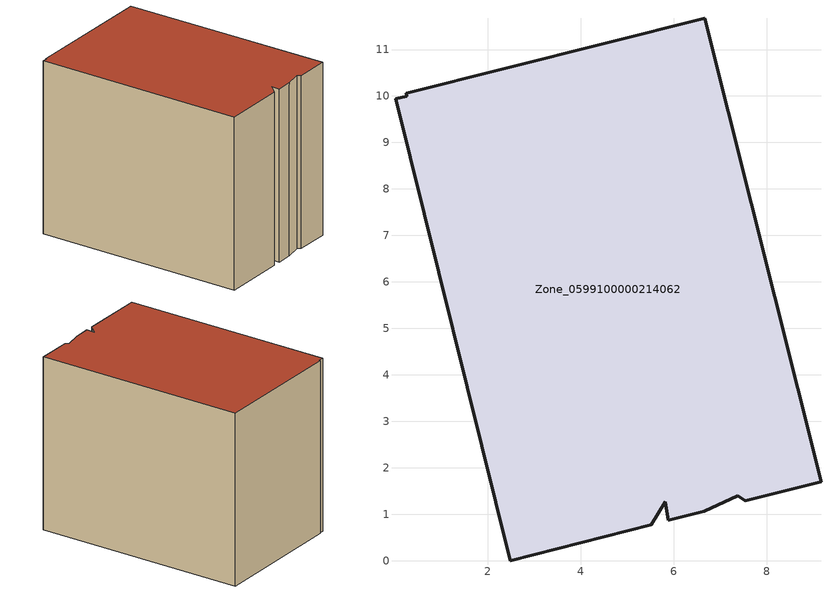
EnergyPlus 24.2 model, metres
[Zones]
Zone_0599100000214062
 floor ground (C_G): 6.67,11.67 9.17,1.7 7.54,1.29 7.38,1.39 6.66,1.06 5.88,0.86 5.82,1.26 5.51,0.77 2.48,0 0.01,9.94 0.26,10 0.24,10.06 z0
 wall outside (C_F): 0.26,10 0.01,9.94 2.48,0 5.51,0.77 5.82,1.26 5.88,0.86 6.66,1.06 7.38,1.39 7.54,1.29 9.17,1.7 6.67,11.67 0.24,10.06 0.26,10 z0:8.42
 roof outside (C_R): 0.01,9.94 2.48,0 5.51,0.77 5.82,1.26 5.88,0.86 6.66,1.06 7.38,1.39 7.54,1.29 9.17,1.7 6.67,11.67 0.24,10.06 0.26,10 z8.42
[BUILDING]
Pand.0599100000214062: North Axis=0; Terrain=City; Loads Convergence Tolerance Value=0.04; Temperature Convergence Tolerance Value=0.4; Solar Distribution=FullExterior; Maximum Number of Warmup Days=25; Minimum Number of Warmup Days=1
[Site:Location]
Rotterdam.The.Hague.AP_ZH_NLD Design_Conditions: Latitude=51.96; Longitude=4.45; Time Zone=1; Elevation=-4.5
[SITE:GROUNDTEMPERATURE:BUILDINGSURFACE]
18, 18, 18, 18, 18, 18, 18, 18, 18, 18, 18, 18
[MATERIAL] Thermal Absorptance=0.9; Solar Absorptance=0.7; Visible Absorptance=0.7
Name | Roughness | Thickness | Conductivity | Density | Specific Heat
G.TI.1992-2005 | MediumSmooth | 0.15 | 0.06 | 540 | 1210
F.TI.1992-2005 | Rough | 0.3 | 0.12 | 1920 | 840
R.TI.1992-2005 | MediumRough | 0.2 | 0.08 | 1500 | 1000
[CONSTRUCTION]
C_G: G.TI.1992-2005
C_F: F.TI.1992-2005
C_R: R.TI.1992-2005
[ZONE]
Zone_0599100000214062: Type=1; Multiplier=1; Ceiling Height=Autocalculate; Volume=Autocalculate; Floor Area=autocalculate; Part of Total Floor Area=Yes
[ZONEINFILTRATION:DESIGNFLOWRATE]
Infil_Zone_0599100000214062: Zone or ZoneList or Space or SpaceList=Zone_0599100000214062; Schedule=AlwaysOn; Design Flow Rate Calculation Method=Flow/Area; Flow Rate per Floor Area=0.0015; Constant Term Coefficient=1; Temperature Term Coefficient=0; Velocity Term Coefficient=0; Velocity Squared Term Coefficient=0
[HVACTEMPLATE:ZONE:IDEALLOADSAIRSYSTEM]
Zone_0599100000214062: Maximum Heating Supply Air Temperature=50; Minimum Cooling Supply Air Temperature=13; Maximum Heating Supply Air Humidity Ratio=0.0156; Minimum Cooling Supply Air Humidity Ratio=0.0077; Heating Limit=NoLimit; Cooling Limit=NoLimit; Dehumidification Control Type=ConstantSensibleHeatRatio; Cooling Sensible Heat Ratio=0.7; Dehumidification Setpoint=60; Humidification Control Type=None; Humidification Setpoint=30; Outdoor Air Method=None; Outdoor Air Flow Rate per Person=0.00944; Outdoor Air Flow Rate per Zone Floor Area=0; Outdoor Air Flow Rate per Zone=0; Demand Controlled Ventilation Type=None; Outdoor Air Economizer Type=NoEconomizer; Heat Recovery Type=None; Sensible Heat Recovery Effectiveness=0.7; Latent Heat Recovery Effectiveness=0.65
[ZONECONTROL:THERMOSTAT]
ThermostatControl_Zone_0599100000214062: Zone or ZoneList=Zone_0599100000214062; Control Type Schedule=DualSetpointControlType; Control 1=Thermostat_Zone_0599100000214062; Temperature Difference Between Cutout And Setpoint=0
[THERMOSTATSETPOINT:DUALSETPOINT]
Thermostat_Zone_0599100000214062: Heating Setpoint Temperature Schedule=HeatingSetpoint_Zone_0599100000214062; Cooling Setpoint Temperature Schedule=CoolingSetpoint_Zone_0599100000214062
[SCHEDULE:COMPACT]
HeatingSetpoint_Zone_0599100000214062: Through: 12/31, For: AllDays, Until: 24:00, 21
CoolingSetpoint_Zone_0599100000214062: Through: 12/31, For: AllDays, Until: 24:00, 24
DualSetpointControlType: Through: 12/31, For: AllDays, Until: 24:00, 4
AlwaysOn: Through: 12/31, For: AllDays, Until: 24:00, 1
